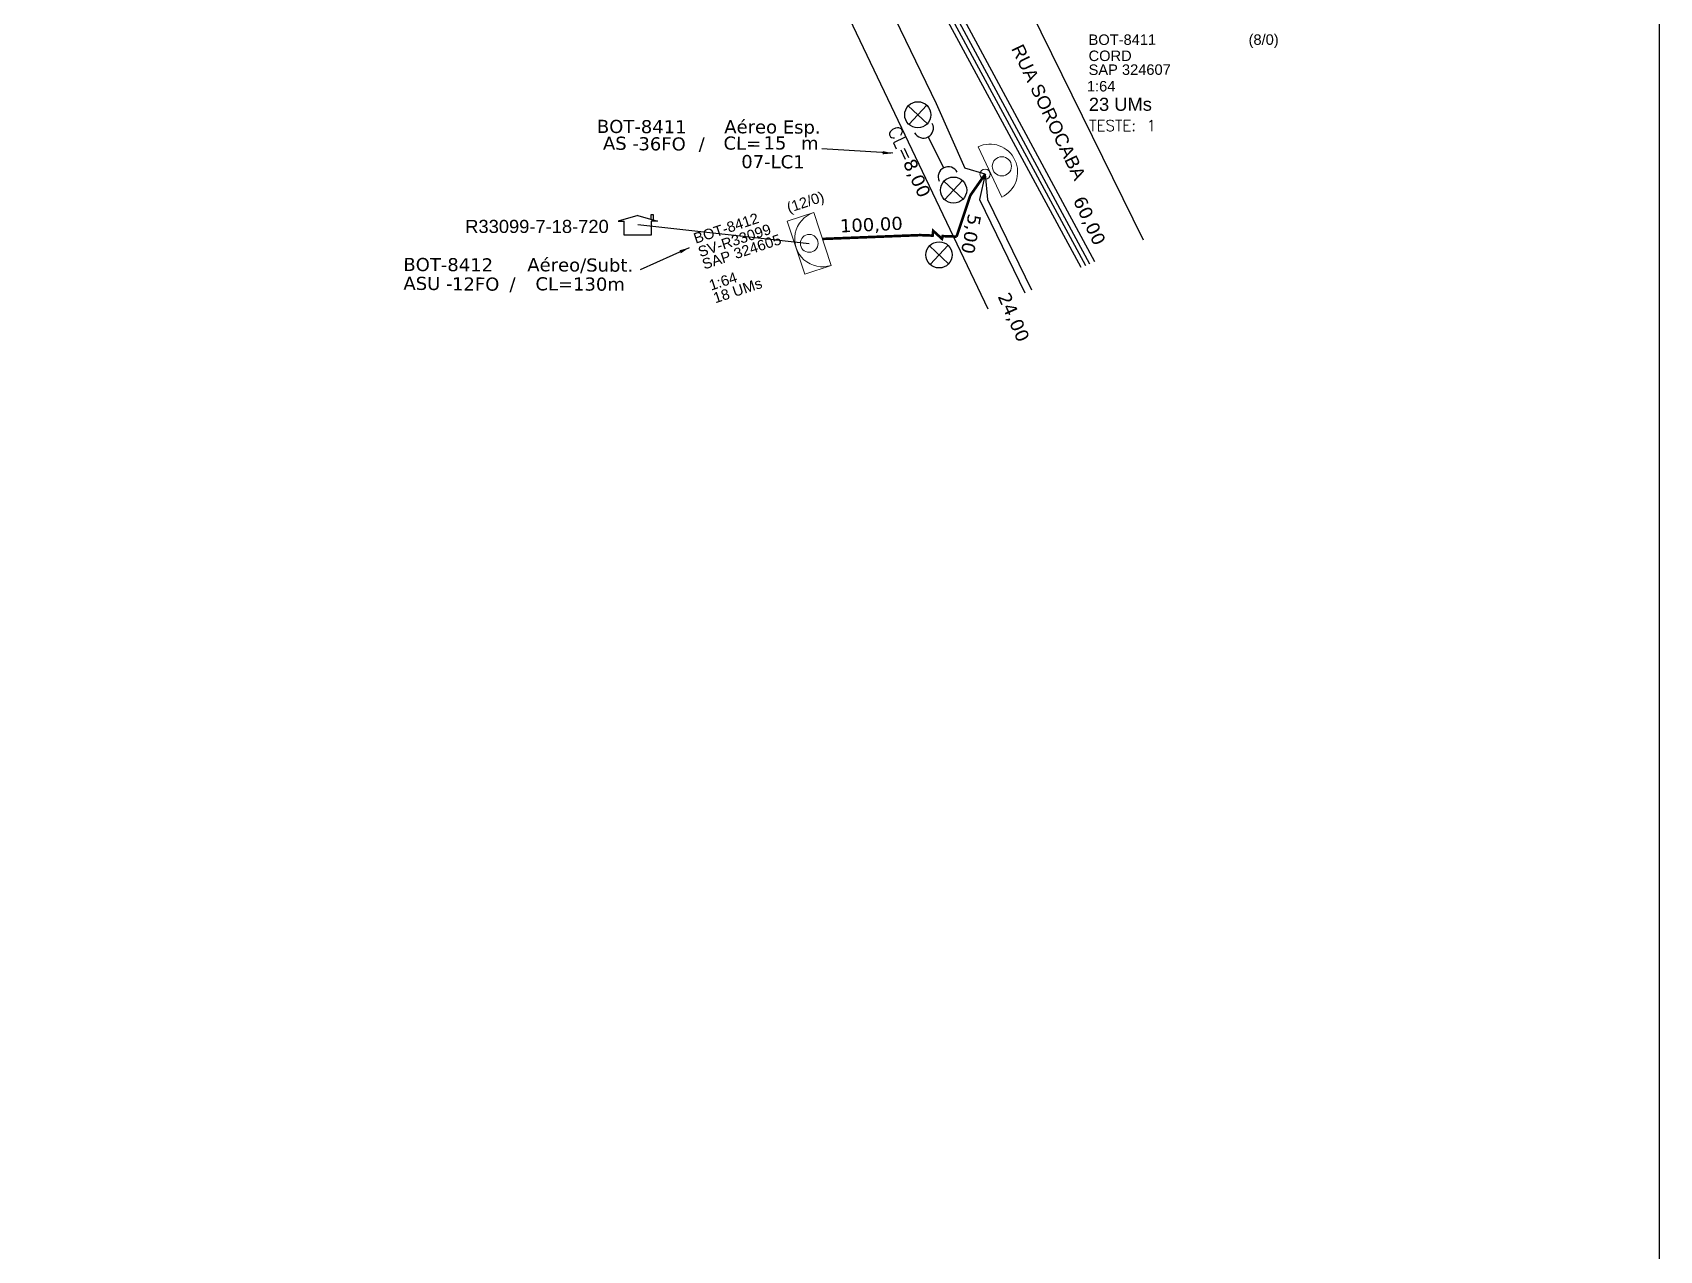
# Model space of a CAD drawing. Extents: x -89 to 749, y 705 to 1299.
# Drawn here: x 587.8 to 749.2, y 1002 to 1122.8 of the extents above; entities that cross this region are included whole.
import ezdxf
from ezdxf.enums import TextEntityAlignment as Align

# ---------------------------------------------------------------- set-up
doc = ezdxf.new("R2010")
doc.units = 0
for name, color, linetype in [('10.4-Postes', 1, 'Continuous'), ('CAP a instalar', 1, 'Continuous'), ('label_cabos', 7, 'Continuous'), ('Legenda', 1, 'Continuous'), ('medidas', 3, 'Continuous'), ('QUADRA', 7, 'Continuous'), ('Subida Lateral', 5, 'Continuous'), ('surveys', 7, 'Continuous'), ('surveys legendas', 7, 'Continuous')]:
    doc.layers.add(name, color=color, linetype=linetype)
for name, color, linetype, lineweight in [("20.0-LEGENDA DOS CDO'S", 1, 'Continuous', 0), ('20.1-CDO_INTERIOR', 1, 'Continuous', 0), ('20.2-CDO_POSTE', 1, 'Continuous', 5), ('20.6-CORDOALHA_SUPORTE', 7, 'Continuous', 25), ('CORDOALHA_SUPORTE', 7, 'Continuous', 25), ('Segmento Logradouro Texto', 7, 'Continuous', 0)]:
    doc.layers.add(name, color=color, linetype=linetype, lineweight=lineweight)
doc.layers.add('DROP DE CLIENTE', color=140, linetype='Continuous', plot=False)
doc.layers.add('EXTRA', color=50, linetype='Continuous', plot=False)
doc.styles.add('ARIAL', font='arial.ttf')
doc.styles.add('DIGICADE', font='arial.ttf')
doc.styles.add('ROMANS', font='romans')
doc.styles.add('siredit', font='verdana.ttf')
doc.linetypes.add('FENCELINE1', pattern='A,0.25,-0.1,[133,ltypeshp.shx,S=0.1,R=0,X=-0.1,Y=0],-0.1,1', length=1.45)
doc.dimstyles.new('CC', dxfattribs={"dimtxt": 1, "dimasz": 2, "dimexe": 0.18, "dimexo": 0.0625, "dimgap": 0.09, "dimtad": 0, "dimdec": 0, "dimrnd": 1, "dimzin": 0, "dimdsep": 46, "dimtxsty": 'siredit', "dimblk": 'NONE', "dimcen": 0, "dimse1": 1, "dimse2": 1, "dimsd1": 1, "dimsd2": 1, "dimclrt": 7, "dimadec": 0, "dimazin": 0, "dimtfac": 1, "dimtdec": 0, "dimtofl": 0, "dimtmove": 0, "dimatfit": 3, "dimfxl": 0, "dimtolj": 1, "dimtzin": 0, "dimarcsym": 0})

# ---------------------------------------------------------------- blocks, each defined once
blk = doc.blocks.new('SURVEY_SURVEY')
for p, q in [((0, 0.0000152), (-0.0000151, 0.0000108)), ((0, 0.0000152), (0.0000151, 0.0000108)), ((0.0000101, 0.0000159), (0.0000117, 0.0000159)), ((0.0000101, 0.0000123), (0.0000101, 0.0000159)), ((0.0000117, 0.0000159), (0.0000117, 0.0000119)), ((-0.0000151, 0.0000108), (-0.0000104, 0.0000108)), ((-0.0000103, 0), (-0.0000103, 0.0000108)), ((0.0000103, 0), (-0.0000103, 0)), ((0.0000151, 0.0000108), (0.0000103, 0.0000108)), ((0.0000103, 0.0000108), (0.0000103, 0))]:
    blk.add_line(p, q)
blk = doc.blocks.new('*U90')
at = {"color": 0}
blk.add_line((2.14, -0.58), (-2.1, -0.68), dxfattribs=at)
for centre, radius in [((0, 0.38), 0.733), ((0.03, -1.03), 0.393)]:
    blk.add_circle(centre, radius, dxfattribs=at)
blk.add_arc((0.02, -0.63), 2.12, 1.3782, 181.3782, dxfattribs=at)
blk = doc.blocks.new('Inst CDOE-8 CAIXA DIST OPT CDOE 48F_8D C_SPL OPTAP')
at = {"layer": "20.0-LEGENDA DOS CDO'S", "color": 0}
for tag, p, style, flags in [('ID_ATIVIDADE', (0.12, 6.47), 'ARIAL', 3), ('FATOR', (7.92, 6.47), 'ARIAL', 1), ('QTDE', (0.23, -0.97), 'DIGICADE', 3)]:
    blk.add_attdef(tag, p, '', height=0.8, rotation=0.118, dxfattribs=dict(at, style=style, flags=flags))
at = {"layer": "20.0-LEGENDA DOS CDO'S", "color": 0, "style": 'ARIAL'}
for tag, p, height in [('FID', (0.12, 5.25), 0.8), ('SAP', (0.12, 2.96), 0.8), ('CORDOALHA', (0.12, 4.02), 0.8), ('1:XX', (-0.01, 1.7), 0.8), ('UMS', (0.14, 0.22), 1)]:
    blk.add_attdef(tag, p, '', height=height, rotation=0.118, dxfattribs=at)
blk.add_attdef('FIBRAS_UTILIZADAS', text='', height=0.8, rotation=0.118, dxfattribs=at).set_placement((13.48, 5.26), align=Align.CENTER)
blk = doc.blocks.new('Teste  FTTH')
at = {"color": 0, "lineweight": 0, "style": 'ROMANS'}
for tag, p in [('TESTE', (-2.302, -0.29)), ('QTDE', (0.212, -0.29))]:
    blk.add_attdef(tag, p, '', height=0.48, dxfattribs=at)
for tag, p, flags in [('FID', (-2.227, -1.253), 1), ('FATOR', (-2.227, -2.028), 3), ('ID_ATIVIDADE', (-2.227, -2.716), 3)]:
    blk.add_attdef(tag, p, '', height=0.48, dxfattribs=dict(at, flags=flags))
blk = doc.blocks.new('Inst CORD ALUMINIO 4.8 MM 3F(sem recursos)')
at = {"layer": '20.6-CORDOALHA_SUPORTE', "color": 0, "lineweight": 0, "style": 'ROMANS'}
blk.add_attdef('LANCE', text='', height=1, dxfattribs=at).set_placement((-0.54, -2.21), align=Align.RIGHT)
at = {"layer": '20.6-CORDOALHA_SUPORTE', "color": 0, "style": 'siredit'}
blk.add_attdef('QTDE', (-0.54, -2.21), '', height=1, rotation=359.69, dxfattribs=at)
at = {"layer": '20.6-CORDOALHA_SUPORTE', "color": 0, "lineweight": 0, "style": 'ROMANS'}
for tag, p, flags in [('FATOR', (-5.2, -4.44), 3), ('ID_ATIVIDADE', (-5.2, -6.67), 3), ('FID', (-5.2, -8.9), 1)]:
    blk.add_attdef(tag, p, '', height=1, dxfattribs=dict(at, flags=flags))
blk = doc.blocks.new('Inst CB ESP CFOA-SM-AS-80-TS-36')
at = {"layer": 'label_cabos', "color": 0, "style": 'siredit'}
for tag, flags, p in [('ID_ATIVIDADE', 3, (1.31, 2.67)), ('FATOR', 1, (11.56, 2.55))]:
    blk.add_attdef(tag, text='', height=1, rotation=359.69, dxfattribs=dict(at, flags=flags)).set_placement(p, align=Align.MIDDLE_CENTER)
for tag, p in [('DESTINO_CABO', (3.13, 1.26)), ('TIPO_CABO', (13.11, 1.24)), ('TIPO_CABO', (1.76, 0)), ('CABO', (4.69, -0.05)), ('/', (7.71, -0.05)), ('LANCE', (10.81, 0)), ('UND', (15.96, 0)), ('FID', (13.15, -1.41))]:
    blk.add_attdef(tag, text='', height=1, rotation=359.69, dxfattribs=at).set_placement(p, align=Align.MIDDLE_CENTER)
blk.add_attdef('QTDE', (12.43, -0.47), '', height=1, rotation=359.69, dxfattribs=at)
blk = doc.blocks.new('_None')
blk = doc.blocks.new('LEGENDA DOS CABOS')
at = {"layer": 'EXTRA', "color": 0, "style": 'siredit'}
for tag, p in [('ID', (4.6, 0.97)), ('XX', (9.03, 0.97))]:
    blk.add_attdef(tag, text='', height=0.48, rotation=359.69, dxfattribs=at).set_placement(p, align=Align.MIDDLE_CENTER)
at = {"layer": 'Legenda', "color": 0, "style": 'siredit'}
for tag, p in [('TIPO_CABO', (1.31, 0)), ('CABO', (4.69, -0.05)), ('/', (6.81, -0.05)), ('METROS', (10.03, -0.05))]:
    blk.add_attdef(tag, text='', height=0.8, rotation=359.69, dxfattribs=at).set_placement(p, align=Align.MIDDLE_CENTER)

msp = doc.modelspace()

# ---------------------------------------------------------------- linework, layer by layer
msp.add_lwpolyline([(-89.32, 705.02), (749.25, 705.02), (749.25, 1299.02), (-89.32, 1299.02), (-89.32, 705.02)])
at = {"layer": '10.4-Postes', "color": 1}
for p, q in [((674.71, 1115.53), (676.61, 1113.75)), ((676.55, 1115.59), (674.77, 1113.69)), ((678.26, 1108.06), (680.15, 1106.28)), ((680.09, 1108.12), (678.32, 1106.22)), ((676.82, 1101.64), (678.72, 1099.86)), ((678.66, 1101.7), (676.88, 1099.8))]:
    msp.add_line(p, q, dxfattribs=at)
for centre in [(675.66, 1114.64), (679.21, 1107.17), (677.77, 1100.75)]:
    msp.add_circle(centre, 1.3, dxfattribs=at)
at = {"layer": '20.1-CDO_INTERIOR', "color": 1, "lineweight": 18}
msp.add_lwpolyline([(664.45, 1098.83), (662.71, 1104.08), (665.34, 1104.95), (667.07, 1099.7)], close=True, dxfattribs=at)
msp.add_circle((664.89, 1101.89), 0.884, dxfattribs=at)
msp.add_arc((666.2, 1102.33), 2.76, 108.3204, 288.3204, dxfattribs=at)
at = {"layer": 'CAP a instalar', "color": 8, "linetype": 'FENCELINE1', "ltscale": 5}
for points in [[(691.86, 1099.49), (677.57, 1125.88), (645.6, 1192.98), (646.24, 1197.17)], [(646.25, 1197.17), (645.96, 1193.32), (678.01, 1126.11), (692.29, 1099.68)], [(646.24, 1197.17), (646.85, 1194.14), (678.91, 1126.59), (693.18, 1100.08)], [(646.24, 1197.17), (646.47, 1193.79), (678.41, 1126.37), (692.7, 1099.86)], [(682.35, 1108.76), (682.59, 1106.24), (686.93, 1097.28)]]:
    msp.add_lwpolyline(points, dxfattribs=at)
at = {"layer": 'CAP a instalar', "color": 5, "linetype": 'FENCELINE1', "ltscale": 5}
for points in [[(664.24, 1143.09), (677.48, 1115.77), (680.32, 1109.34)], [(682.35, 1108.76), (680.32, 1109.34)]]:
    msp.add_lwpolyline(points, dxfattribs=at)
at = {"layer": 'CAP a instalar', "color": 1, "linetype": 'FENCELINE1', "ltscale": 5, "const_width": 0.26}
for points in [[(682.35, 1108.76), (680.88, 1106.66), (679.51, 1102.56)], [(675.9, 1102.71), (666.2, 1102.33)]]:
    msp.add_lwpolyline(points, dxfattribs=at)
at = {"layer": 'CAP a instalar', "color": 7, "linetype": 'FENCELINE1', "ltscale": 5}
for points in [[(682.35, 1108.76), (681.79, 1106.24)], [(681.79, 1106.24), (686.27, 1096.98)]]:
    msp.add_lwpolyline(points, dxfattribs=at)
at = {"layer": 'CORDOALHA_SUPORTE'}
msp.add_line((678.23, 1109.38), (676.68, 1112.44), dxfattribs=at)
for centre, start, end in [((676.22, 1113.32), 207.6782, 27.6782), ((678.68, 1108.5), 26.2945, 206.2945)]:
    msp.add_arc(centre, 0.992, start, end, dxfattribs=at)
at = {"layer": 'DROP DE CLIENTE'}
msp.add_lwpolyline([(647.87, 1103.75), (664.89, 1101.89)], dxfattribs=at)
at = {"layer": 'QUADRA'}
for points in [[(656.54, 1216.91), (646.57, 1212.09), (645.93, 1211.65), (645.48, 1211.05), (645.24, 1210.35), (645.25, 1209.61), (645.45, 1209.04), (645.45, 1209.04), (688.92, 1120.73), (698.03, 1102.25)], [(682.65, 1095.36), (670.63, 1120.52), (637.71, 1189.49), (631.25, 1202.45), (630.78, 1203.06), (630.16, 1203.5), (629.4, 1203.75), (628.62, 1203.76), (627.85, 1203.54), (614.2, 1197.41), (507.19, 1148.2), (506.92, 1147.64), (506.98, 1147.03), (506.98, 1147.03), (517.89, 1120.66)], [(682.65, 1095.36), (670.63, 1120.52), (637.71, 1189.49), (631.25, 1202.45), (630.78, 1203.06), (630.16, 1203.5), (629.4, 1203.75), (628.62, 1203.76), (627.85, 1203.54), (614.2, 1197.41), (507.19, 1148.2), (506.92, 1147.64), (506.98, 1147.03), (506.98, 1147.03), (517.89, 1120.66)]]:
    msp.add_lwpolyline(points, dxfattribs=at)
at = {"layer": 'Subida Lateral', "color": 5, "const_width": 0.26}
msp.add_lwpolyline([(675.9, 1102.71), (677.13, 1102.66), (677.19, 1103.13), (678.06, 1102.34), (678.13, 1102.61), (679.51, 1102.56)], dxfattribs=at)

# ---------------------------------------------------------------- block references
at = {"color": 0, "lineweight": 0, "xscale": 1.3, "yscale": 1.3, "zscale": 1.3, "rotation": 295.1531002248498}
msp.add_blockref('Inst CORD ALUMINIO 4.8 MM 3F(sem recursos)', (677.06, 1110.48), dxfattribs=at).add_auto_attribs({'QTDE': '8,00', 'LANCE': 'CL='})
at = {"layer": "20.0-LEGENDA DOS CDO'S", "color": 5, "lineweight": 0, "xscale": 1.3, "yscale": 1.3, "zscale": 1.3}
msp.add_blockref('Inst CDOE-8 CAIXA DIST OPT CDOE 48F_8D C_SPL OPTAP', (692.45, 1114.74), dxfattribs=at).add_auto_attribs({'FID': 'BOT-8411', 'CORDOALHA': 'CORD', 'SAP': 'SAP 324607', '1:XX': '1:64', 'UMS': '23 UMs', 'FIBRAS_UTILIZADAS': '(8/0)'})
at = {"layer": "20.0-LEGENDA DOS CDO'S", "color": 5, "lineweight": 0, "xscale": 2.27565, "yscale": 2.27565, "zscale": 2.27565, "rotation": 3.126797674058592e-05}
msp.add_blockref('Teste  FTTH', (697.88, 1113.69), dxfattribs=at).add_auto_attribs({'TESTE': 'TESTE:', 'QTDE': '1'})
at = {"layer": '20.2-CDO_POSTE', "color": 5, "xscale": 1.3, "yscale": 1.3, "zscale": 1.3, "rotation": 293.8884070072264}
msp.add_blockref('*U90', (683.55, 1109.33), dxfattribs=at)
at = {"layer": 'label_cabos', "color": 0, "lineweight": 0}
ref = msp.add_blockref('Inst CB ESP CFOA-SM-AS-80-TS-36', (644.2, 1111.82), dxfattribs=dict(at, xscale=1.3, yscale=1.3, zscale=1.3))
ref.add_attrib('DESTINO_CABO', 'BOT-8411', dxfattribs={"color": 0, "height": 1.3, "rotation": 359.69, "style": 'siredit'}).set_placement((648.27, 1113.47), align=Align.MIDDLE_CENTER)
ref.add_attrib('TIPO_CABO', 'Aéreo Esp.', dxfattribs={"color": 0, "height": 1.3, "rotation": 359.69, "style": 'siredit'}).set_placement((661.24, 1113.44), align=Align.MIDDLE_CENTER)
ref.add_attrib('CABO', '36FO', dxfattribs={"color": 0, "height": 1.3, "rotation": 359.69, "style": 'siredit'}).set_placement((650.29, 1111.76), align=Align.MIDDLE_CENTER)
ref.add_attrib('/', '/', dxfattribs={"color": 0, "height": 1.3, "rotation": 359.69, "style": 'siredit'}).set_placement((654.22, 1111.76), align=Align.MIDDLE_CENTER)
ref.add_attrib('TIPO_CABO', 'AS - ', dxfattribs={"color": 0, "height": 1.3, "rotation": 359.69, "style": 'siredit'}).set_placement((646.49, 1111.82), align=Align.MIDDLE_CENTER)
ref.add_attrib('FID', '07-LC1', dxfattribs={"color": 0, "height": 1.3, "rotation": 359.69, "style": 'siredit'}).set_placement((661.29, 1109.99), align=Align.MIDDLE_CENTER)
ref.add_attrib('LANCE', 'CL=', dxfattribs={"color": 0, "height": 1.3, "rotation": 359.69, "style": 'siredit'}).set_placement((658.25, 1111.83), align=Align.MIDDLE_CENTER)
ref.add_attrib('QTDE', '15', (660.35, 1111.21), dxfattribs={"color": 0, "height": 1.3, "rotation": 359.69, "style": 'siredit'})
ref.add_attrib('UND', 'm', dxfattribs={"color": 0, "height": 1.3, "rotation": 359.69, "style": 'siredit'}).set_placement((664.95, 1111.83), align=Align.MIDDLE_CENTER)
ref = msp.add_blockref('LEGENDA DOS CABOS', (623.5, 1097.24), dxfattribs=dict(at, xscale=1.3, yscale=1.3, zscale=1.3))
ref.add_attrib('ID', 'BOT-8412', dxfattribs={"color": 0, "height": 1.3, "rotation": 359.69, "style": 'siredit'}).set_placement((629.07, 1099.78), align=Align.MIDDLE_CENTER)
ref.add_attrib('CABO', ' 12FO', dxfattribs={"color": 0, "height": 1.3, "rotation": 359.69, "style": 'siredit'}).set_placement((631.51, 1097.86), align=Align.MIDDLE_CENTER)
ref.add_attrib('METROS', 'CL=130m', dxfattribs={"color": 0, "height": 1.3, "rotation": 359.69, "style": 'siredit'}).set_placement((642.16, 1097.86), align=Align.MIDDLE_CENTER)
ref.add_attrib('XX', 'Aéreo/Subt.', dxfattribs={"color": 0, "height": 1.3, "rotation": 359.69, "style": 'siredit'}).set_placement((642.17, 1099.75), align=Align.MIDDLE_CENTER)
ref.add_attrib('/', '/', dxfattribs={"color": 0, "height": 1.3, "rotation": 359.69, "style": 'siredit'}).set_placement((635.45, 1097.86), align=Align.MIDDLE_CENTER)
ref.add_attrib('TIPO_CABO', 'ASU -', dxfattribs={"color": 0, "height": 1.3, "rotation": 359.69, "style": 'siredit'}).set_placement((627.06, 1097.92), align=Align.MIDDLE_CENTER)
at = {"layer": 'surveys', "color": 255, "xscale": 130000, "yscale": 130000, "zscale": 130000}
msp.add_blockref('SURVEY_SURVEY', (647.88, 1102.69), dxfattribs=at)

# ---------------------------------------------------------------- texts
at = {"layer": "20.0-LEGENDA DOS CDO'S", "color": 1, "style": 'ARIAL'}
msp.add_text('        (12/0)', height=1.04, rotation=18.2652, dxfattribs=at).set_placement((663.14, 1104.99), align=Align.CENTER)
for s, p in [('BOT-8412', (653.62, 1101.85)), ('SV-R33099', (654.07, 1100.51)), ('SAP 324605', (654.47, 1099.29)), ('1:64', (655.15, 1097.2)), ('18 UMs', (655.57, 1095.94))]:
    msp.add_text(s, height=1.04, rotation=18.2652, dxfattribs=at).set_placement(p)
at = {"layer": 'medidas', "style": 'siredit'}
for s, rotation, p in [('60,00', 295.0474, (691.03, 1106.18)), ('100,00', 2.565, (667.96, 1102.97)), ('5,00', 259.18, (680.69, 1104.89)), ('24,00', 293.8209, (683.56, 1096.64))]:
    msp.add_text(s, height=1.3, rotation=rotation, dxfattribs=at).set_placement(p)
at = {"layer": 'Segmento Logradouro Texto', "linetype": 'Continuous', "insert": (686.08, 1121.78), "char_height": 1.3, "width": 14.9997, "attachment_point": 1, "rotation": 295.5472, "style": 'DIGICADE'}
msp.add_mtext('\\fArial|b0|i0|c0|p34;\\W1.0000000000;\\T1.0000000000;\\o\\lRUA SOROCABA', dxfattribs=at)
at = {"layer": 'surveys legendas', "style": 'ARIAL'}
msp.add_text('R33099-7-18-720', height=1.3, dxfattribs=at).set_placement((630.76, 1102.92))

# ---------------------------------------------------------------- leaders
at = {"layer": 'label_cabos'}
for points in [[(673.17, 1110.82), (666.13, 1111.27)], [(652.99, 1101.46), (648.11, 1099.27)]]:
    msp.add_leader(points, dimstyle='CC', override={"dimasz": 1, "dimgap": 0.09, "dimtad": 0}, dxfattribs=at)

doc.saveas('drawing.dxf')
